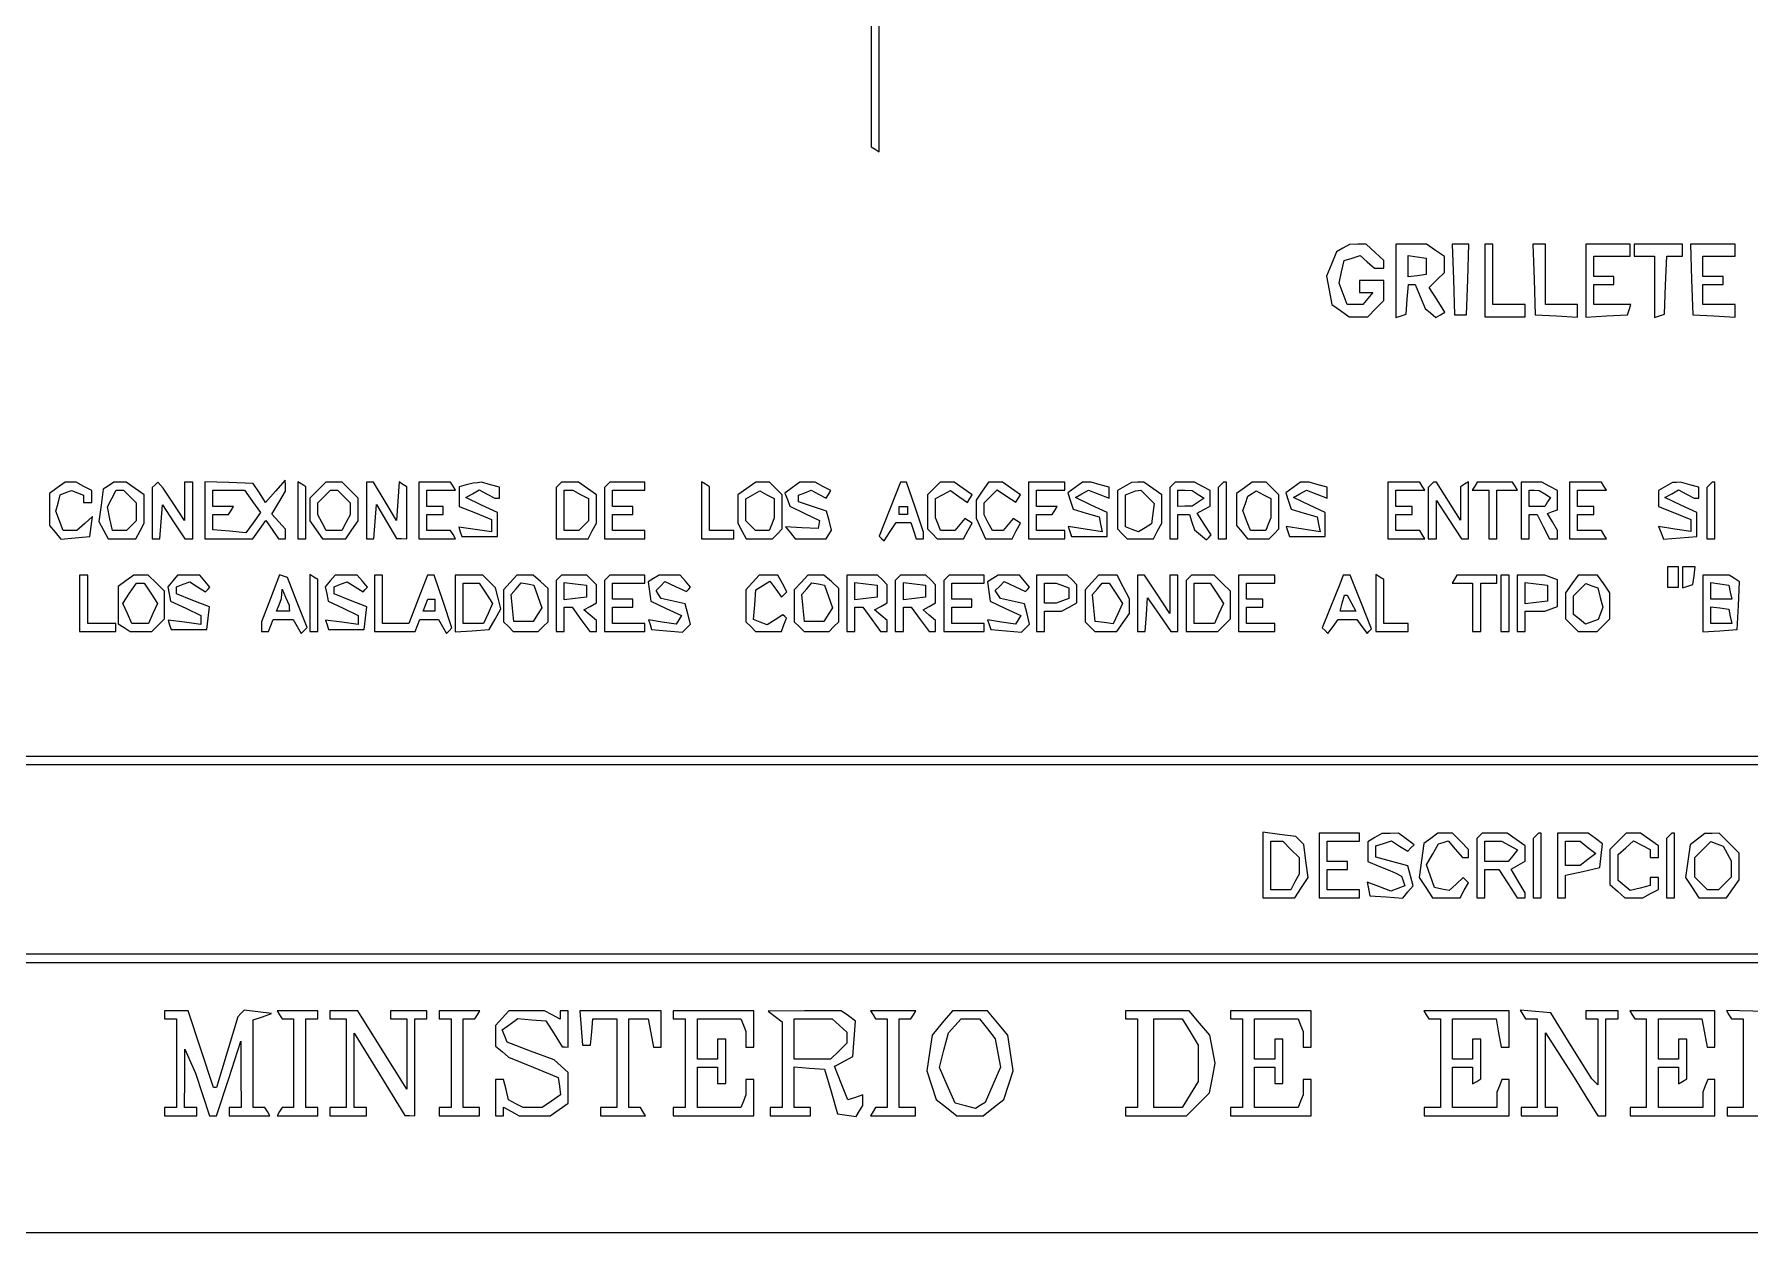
# Paper-space layout 'AN-14-DGE-069' of a CAD drawing. Header units: metres, sheet in millimetres. Extents: x 12 to 194, y 4 to 291.
# Drawn here: x 72.9 to 126.7, y 43.1 to 80.8 of the extents above; entities that cross this region are included whole.
import ezdxf

# ---------------------------------------------------------------- set-up
doc = ezdxf.new("R2010")
doc.units = ezdxf.units.M
doc.layers.add('DGE_CONTORNOS', color=7, linetype='Continuous', lineweight=0)
doc.layers.add('DGE_DATOS', color=7, linetype='Continuous', lineweight=0)

# ---------------------------------------------------------------- blocks, each defined once
blk = doc.blocks.new('LP_REF_DGE_MT_069')
at = {"layer": 'DGE_CONTORNOS'}
for points in [[(193.278, 163.728), (193.278, 58.097), (118.507, 58.097), (43.737, 58.097), (43.737, 163.728), (43.737, 269.359), (118.507, 269.359), (193.278, 269.359)], [(113.93, 74.065), (113.725, 73.945), (113.567, 73.564), (113.409, 73.183), (113.492, 72.741), (113.575, 72.299), (113.852, 72.105), (114.128, 71.911), (114.417, 71.911), (114.705, 71.911), (114.959, 72.165), (115.212, 72.418), (115.212, 72.735), (115.212, 73.052), (114.832, 73.052), (114.452, 73.052), (114.452, 72.862), (114.452, 72.672), (114.658, 72.672), (114.863, 72.672), (114.705, 72.481), (114.548, 72.291), (114.307, 72.291), (114.066, 72.291), (113.937, 72.63), (113.808, 72.969), (113.885, 73.321), (113.963, 73.674), (114.216, 73.754), (114.47, 73.835), (114.693, 73.633), (114.915, 73.432), (115.064, 73.432), (115.212, 73.432), (115.212, 73.554), (115.212, 73.676), (114.935, 73.934), (114.658, 74.192), (114.396, 74.188), (114.135, 74.185)], [(115.593, 73.041), (115.593, 71.89), (115.751, 71.942), (115.909, 71.994), (115.949, 72.46), (115.988, 72.925), (116.092, 72.925), (116.195, 72.925), (116.351, 72.549), (116.507, 72.173), (116.678, 72.031), (116.849, 71.889), (116.987, 71.974), (117.124, 72.06), (116.881, 72.444), (116.637, 72.829), (116.875, 73.067), (117.113, 73.305), (117.113, 73.551), (117.113, 73.798), (116.832, 73.995), (116.55, 74.192), (116.071, 74.192), (115.593, 74.192)], [(116.543, 73.495), (116.543, 73.242), (116.258, 73.201), (115.973, 73.161), (115.973, 73.495), (115.973, 73.83), (116.258, 73.789), (116.543, 73.749)], [(117.394, 73.083), (117.43, 71.974), (117.62, 71.974), (117.81, 71.974), (117.847, 73.083), (117.884, 74.192), (117.62, 74.192), (117.357, 74.192)], [(118.381, 73.052), (118.381, 71.911), (119.014, 71.911), (119.648, 71.911), (119.648, 72.101), (119.648, 72.291), (119.141, 72.291), (118.634, 72.291), (118.634, 73.242), (118.634, 74.192), (118.507, 74.192), (118.381, 74.192)], [(119.928, 73.083), (119.965, 71.974), (120.63, 71.936), (121.295, 71.898), (121.295, 72.095), (121.295, 72.291), (120.788, 72.291), (120.282, 72.291), (120.282, 73.242), (120.282, 74.192), (120.087, 74.192), (119.891, 74.192)], [(121.549, 73.045), (121.549, 71.898), (122.204, 71.936), (122.86, 71.974), (122.912, 72.133), (122.964, 72.291), (122.383, 72.291), (121.802, 72.291), (121.802, 72.608), (121.802, 72.925), (122.119, 72.925), (122.436, 72.925), (122.436, 73.052), (122.436, 73.178), (122.119, 73.178), (121.802, 73.178), (121.802, 73.495), (121.802, 73.812), (122.373, 73.812), (122.943, 73.812), (122.943, 74.002), (122.943, 74.192), (122.246, 74.192), (121.549, 74.192)], [(123.07, 74.002), (123.07, 73.812), (123.386, 73.812), (123.703, 73.812), (123.703, 72.851), (123.703, 71.89), (123.862, 71.942), (124.02, 71.995), (124.057, 72.903), (124.095, 73.812), (124.342, 73.812), (124.59, 73.812), (124.59, 74.002), (124.59, 74.192), (123.83, 74.192), (123.07, 74.192)], [(124.871, 73.083), (124.907, 71.974), (125.572, 71.936), (126.238, 71.898), (126.238, 72.095), (126.238, 72.291), (125.731, 72.291), (125.224, 72.291), (125.224, 72.608), (125.224, 72.925), (125.541, 72.925), (125.858, 72.925), (125.858, 73.052), (125.858, 73.178), (125.541, 73.178), (125.224, 73.178), (125.224, 73.495), (125.224, 73.812), (125.731, 73.812), (126.238, 73.812), (126.238, 74.002), (126.238, 74.192), (125.536, 74.192), (124.834, 74.192)], [(78.207, 65.832), (78.207, 64.941), (78.961, 64.941), (79.714, 64.941), (79.92, 65.226), (80.127, 65.511), (80.323, 65.226), (80.519, 64.941), (80.631, 64.941), (80.742, 64.941), (80.742, 65.089), (80.742, 65.238), (80.528, 65.475), (80.313, 65.712), (80.528, 66.075), (80.742, 66.437), (80.738, 66.608), (80.734, 66.779), (80.425, 66.428), (80.117, 66.077), (79.92, 66.377), (79.724, 66.677), (78.966, 66.7), (78.207, 66.723)], [(73.577, 66.537), (73.334, 66.36), (73.334, 65.856), (73.334, 65.353), (73.51, 65.141), (73.687, 64.928), (74.141, 64.966), (74.596, 65.004), (74.64, 65.321), (74.685, 65.637), (74.44, 65.416), (74.195, 65.194), (73.98, 65.194), (73.766, 65.194), (73.65, 65.498), (73.535, 65.801), (73.603, 66.059), (73.67, 66.317), (73.848, 66.386), (74.025, 66.454), (74.215, 66.381), (74.405, 66.308), (74.405, 66.195), (74.405, 66.081), (74.532, 66.081), (74.659, 66.081), (74.659, 66.267), (74.659, 66.453), (74.414, 66.584), (74.169, 66.715), (73.994, 66.715), (73.82, 66.715)], [(75.188, 66.605), (75.02, 66.498), (74.952, 65.991), (74.884, 65.484), (75.029, 65.213), (75.175, 64.941), (75.609, 64.941), (76.044, 64.941), (76.175, 65.186), (76.306, 65.431), (76.306, 65.876), (76.306, 66.321), (76.025, 66.518), (75.743, 66.715), (75.55, 66.713), (75.356, 66.711)], [(75.854, 66.263), (76.053, 66.063), (76.053, 65.781), (76.053, 65.499), (75.901, 65.346), (75.749, 65.194), (75.531, 65.194), (75.313, 65.194), (75.231, 65.567), (75.149, 65.94), (75.289, 66.201), (75.428, 66.462), (75.541, 66.462), (75.655, 66.462)], [(76.646, 66.633), (76.56, 66.546), (76.56, 65.744), (76.56, 64.941), (76.679, 64.941), (76.799, 64.941), (76.838, 65.472), (76.877, 66.004), (77.227, 65.472), (77.577, 64.941), (77.702, 64.941), (77.827, 64.941), (77.827, 65.828), (77.827, 66.715), (77.7, 66.715), (77.574, 66.715), (77.574, 66.115), (77.574, 65.516), (77.239, 66.02), (76.905, 66.525), (76.819, 66.622), (76.733, 66.719)], [(79.707, 66.111), (79.957, 65.759), (79.725, 65.441), (79.493, 65.123), (78.977, 65.172), (78.461, 65.221), (78.461, 65.461), (78.461, 65.701), (78.707, 65.701), (78.953, 65.701), (79.031, 65.828), (79.109, 65.955), (78.785, 65.955), (78.461, 65.955), (78.461, 66.208), (78.461, 66.462), (78.959, 66.462), (79.457, 66.462)], [(81.122, 65.836), (81.122, 64.941), (81.249, 64.941), (81.376, 64.941), (81.376, 65.757), (81.376, 66.573), (81.249, 66.652), (81.122, 66.73)], [(81.756, 66.462), (81.502, 66.208), (81.502, 65.856), (81.502, 65.504), (81.7, 65.223), (81.897, 64.941), (82.263, 64.941), (82.629, 64.941), (82.826, 65.223), (83.023, 65.504), (83.023, 65.856), (83.023, 66.208), (82.77, 66.462), (82.516, 66.715), (82.263, 66.715), (82.009, 66.715)], [(82.57, 66.263), (82.77, 66.063), (82.77, 65.874), (82.77, 65.685), (82.638, 65.44), (82.507, 65.194), (82.263, 65.194), (82.018, 65.194), (81.887, 65.44), (81.756, 65.685), (81.756, 65.874), (81.756, 66.063), (81.955, 66.263), (82.154, 66.462), (82.263, 66.462), (82.371, 66.462)], [(83.277, 65.828), (83.277, 64.941), (83.396, 64.941), (83.515, 64.941), (83.554, 65.48), (83.593, 66.018), (83.91, 65.48), (84.227, 64.943), (84.385, 64.942), (84.544, 64.941), (84.544, 65.757), (84.544, 66.573), (84.424, 66.647), (84.305, 66.721), (84.266, 66.116), (84.227, 65.511), (83.866, 66.113), (83.506, 66.715), (83.391, 66.715), (83.277, 66.715)], [(84.924, 65.828), (84.924, 64.941), (85.502, 64.941), (86.08, 64.941), (86.001, 65.068), (85.923, 65.194), (85.55, 65.194), (85.177, 65.194), (85.177, 65.448), (85.177, 65.701), (85.431, 65.701), (85.684, 65.701), (85.684, 65.828), (85.684, 65.955), (85.431, 65.955), (85.177, 65.955), (85.177, 66.208), (85.177, 66.462), (85.629, 66.462), (86.08, 66.462), (86.001, 66.588), (85.923, 66.715), (85.423, 66.715), (84.924, 66.715)], [(86.413, 66.628), (86.191, 66.57), (86.191, 66.261), (86.191, 65.953), (86.698, 65.75), (87.205, 65.547), (87.205, 65.354), (87.205, 65.161), (86.691, 65.23), (86.178, 65.299), (86.227, 65.152), (86.276, 65.004), (86.836, 65.004), (87.395, 65.004), (87.395, 65.383), (87.395, 65.763), (86.895, 65.998), (86.395, 66.234), (86.608, 66.353), (86.822, 66.472), (87.068, 66.34), (87.315, 66.208), (87.387, 66.208), (87.459, 66.208), (87.459, 66.384), (87.459, 66.559), (87.173, 66.635), (86.888, 66.712), (86.762, 66.699), (86.635, 66.686)], [(89.317, 66.631), (89.233, 66.546), (89.233, 65.744), (89.233, 64.941), (89.735, 64.941), (90.238, 64.941), (90.369, 65.186), (90.5, 65.431), (90.5, 65.876), (90.5, 66.321), (90.218, 66.518), (89.937, 66.715), (89.669, 66.715), (89.402, 66.715)], [(90.002, 66.33), (90.247, 66.199), (90.247, 65.849), (90.247, 65.499), (90.095, 65.346), (89.943, 65.194), (89.714, 65.194), (89.486, 65.194), (89.486, 65.828), (89.486, 66.462), (89.621, 66.462), (89.756, 66.462)], [(90.838, 66.631), (90.754, 66.546), (90.754, 65.744), (90.754, 64.941), (91.387, 64.941), (92.021, 64.941), (92.021, 65.068), (92.021, 65.194), (91.514, 65.194), (91.007, 65.194), (91.007, 65.448), (91.007, 65.701), (91.324, 65.701), (91.641, 65.701), (91.641, 65.828), (91.641, 65.955), (91.324, 65.955), (91.007, 65.955), (91.007, 66.208), (91.007, 66.462), (91.514, 66.462), (92.021, 66.462), (92.021, 66.588), (92.021, 66.715), (91.472, 66.715), (90.923, 66.715)], [(93.795, 65.836), (93.795, 64.941), (94.302, 64.941), (94.809, 64.941), (94.809, 65.068), (94.809, 65.194), (94.429, 65.194), (94.049, 65.194), (94.049, 65.884), (94.049, 66.573), (93.922, 66.652), (93.795, 66.73)], [(95.217, 66.518), (94.936, 66.321), (94.936, 65.876), (94.936, 65.431), (95.067, 65.186), (95.198, 64.941), (95.612, 64.941), (96.026, 64.941), (96.178, 65.093), (96.33, 65.245), (96.33, 65.781), (96.33, 66.317), (96.131, 66.516), (95.931, 66.715), (95.715, 66.715), (95.499, 66.715)], [(96.076, 65.897), (96.076, 65.595), (95.999, 65.395), (95.922, 65.194), (95.708, 65.194), (95.493, 65.194), (95.341, 65.346), (95.189, 65.499), (95.189, 65.847), (95.189, 66.196), (95.408, 66.318), (95.626, 66.44), (95.851, 66.32), (96.076, 66.199)], [(96.65, 66.543), (96.415, 66.372), (96.494, 66.167), (96.572, 65.962), (97.039, 65.736), (97.505, 65.511), (97.482, 65.384), (97.459, 65.258), (96.948, 65.283), (96.436, 65.308), (96.589, 65.124), (96.741, 64.941), (97.225, 64.941), (97.709, 64.941), (97.792, 65.075), (97.874, 65.209), (97.799, 65.509), (97.724, 65.808), (97.28, 65.955), (96.837, 66.101), (96.837, 66.204), (96.837, 66.308), (97.036, 66.384), (97.235, 66.461), (97.472, 66.334), (97.708, 66.208), (97.783, 66.328), (97.858, 66.449), (97.609, 66.582), (97.36, 66.715), (97.123, 66.715), (96.885, 66.715)], [(99.711, 65.868), (99.375, 65.021), (99.45, 64.949), (99.526, 64.878), (99.717, 65.163), (99.909, 65.448), (100.138, 65.448), (100.368, 65.448), (100.448, 65.194), (100.529, 64.941), (100.647, 64.941), (100.765, 64.941), (100.765, 65.043), (100.765, 65.145), (100.5, 65.93), (100.235, 66.715), (100.141, 66.715), (100.047, 66.715)], [(101.091, 66.516), (100.892, 66.317), (100.892, 65.781), (100.892, 65.245), (101.044, 65.093), (101.196, 64.941), (101.61, 64.941), (102.024, 64.941), (102.155, 65.187), (102.287, 65.432), (102.174, 65.502), (102.061, 65.572), (101.905, 65.383), (101.748, 65.194), (101.524, 65.194), (101.299, 65.194), (101.222, 65.395), (101.145, 65.595), (101.145, 65.897), (101.145, 66.199), (101.379, 66.324), (101.613, 66.45), (101.878, 66.264), (102.143, 66.079), (102.216, 66.198), (102.29, 66.318), (102.006, 66.516), (101.723, 66.715), (101.506, 66.715), (101.29, 66.715)], [(102.61, 66.433), (102.413, 66.152), (102.413, 65.869), (102.413, 65.586), (102.56, 65.264), (102.707, 64.941), (103.126, 64.941), (103.544, 64.941), (103.676, 65.187), (103.807, 65.432), (103.695, 65.502), (103.582, 65.572), (103.425, 65.383), (103.269, 65.194), (103.099, 65.194), (102.929, 65.194), (102.797, 65.44), (102.666, 65.685), (102.666, 65.874), (102.666, 66.063), (102.871, 66.268), (103.075, 66.472), (103.371, 66.278), (103.667, 66.084), (103.739, 66.201), (103.811, 66.318), (103.527, 66.516), (103.243, 66.715), (103.025, 66.715), (102.807, 66.715)], [(104.06, 65.828), (104.06, 64.941), (104.63, 64.941), (105.201, 64.941), (105.201, 65.068), (105.201, 65.194), (104.757, 65.194), (104.314, 65.194), (104.314, 65.448), (104.314, 65.701), (104.56, 65.701), (104.806, 65.701), (104.884, 65.828), (104.962, 65.955), (104.638, 65.955), (104.314, 65.955), (104.314, 66.208), (104.314, 66.462), (104.757, 66.462), (105.201, 66.462), (105.201, 66.588), (105.201, 66.715), (104.63, 66.715), (104.06, 66.715)], [(105.526, 66.547), (105.296, 66.379), (105.378, 66.121), (105.46, 65.863), (105.868, 65.746), (106.276, 65.629), (106.322, 65.393), (106.367, 65.158), (105.836, 65.243), (105.304, 65.328), (105.358, 65.166), (105.412, 65.004), (105.972, 65.004), (106.531, 65.004), (106.531, 65.383), (106.531, 65.763), (106.031, 65.998), (105.531, 66.234), (105.736, 66.348), (105.941, 66.463), (106.268, 66.339), (106.595, 66.214), (106.595, 66.387), (106.595, 66.559), (106.31, 66.635), (106.024, 66.712), (105.89, 66.713), (105.756, 66.715)], [(107.07, 66.578), (106.848, 66.449), (106.848, 65.847), (106.848, 65.245), (107, 65.093), (107.152, 64.941), (107.566, 64.941), (107.98, 64.941), (108.111, 65.186), (108.242, 65.431), (108.242, 65.876), (108.242, 66.321), (107.961, 66.518), (107.679, 66.715), (107.485, 66.711), (107.292, 66.707)], [(107.797, 66.256), (108.003, 66.05), (107.964, 65.73), (107.925, 65.41), (107.721, 65.282), (107.516, 65.154), (107.309, 65.234), (107.102, 65.313), (107.102, 65.813), (107.102, 66.314), (107.26, 66.378), (107.418, 66.442), (107.504, 66.452), (107.59, 66.462)], [(108.58, 66.631), (108.496, 66.546), (108.496, 65.744), (108.496, 64.941), (108.622, 64.941), (108.749, 64.941), (108.749, 65.321), (108.749, 65.701), (108.931, 65.701), (109.112, 65.701), (109.189, 65.459), (109.266, 65.217), (109.454, 65.061), (109.642, 64.905), (109.72, 64.982), (109.797, 65.06), (109.575, 65.399), (109.353, 65.738), (109.558, 65.853), (109.763, 65.967), (109.763, 66.21), (109.763, 66.453), (109.518, 66.584), (109.273, 66.715), (108.969, 66.715), (108.665, 66.715)], [(109.383, 66.333), (109.573, 66.208), (109.383, 66.083), (109.193, 65.959), (108.971, 65.957), (108.749, 65.955), (108.749, 66.208), (108.749, 66.462), (108.971, 66.46), (109.193, 66.458)], [(110.101, 66.631), (110.016, 66.546), (110.016, 65.744), (110.016, 64.941), (110.143, 64.941), (110.27, 64.941), (110.27, 65.828), (110.27, 66.715), (110.228, 66.715), (110.185, 66.715)], [(110.836, 66.537), (110.592, 66.36), (110.592, 65.856), (110.592, 65.353), (110.764, 65.147), (110.935, 64.941), (111.274, 64.941), (111.613, 64.941), (111.765, 65.093), (111.917, 65.245), (111.917, 65.781), (111.917, 66.317), (111.718, 66.516), (111.519, 66.715), (111.299, 66.715), (111.079, 66.715)], [(111.664, 65.897), (111.664, 65.595), (111.587, 65.395), (111.51, 65.194), (111.267, 65.194), (111.024, 65.194), (110.904, 65.51), (110.784, 65.826), (110.866, 66.049), (110.948, 66.272), (111.078, 66.358), (111.207, 66.444), (111.435, 66.322), (111.664, 66.199)], [(112.37, 66.547), (112.14, 66.379), (112.222, 66.121), (112.304, 65.863), (112.712, 65.746), (113.12, 65.629), (113.165, 65.393), (113.21, 65.158), (112.679, 65.243), (112.147, 65.328), (112.201, 65.166), (112.255, 65.004), (112.815, 65.004), (113.375, 65.004), (113.375, 65.383), (113.375, 65.763), (112.875, 65.998), (112.375, 66.234), (112.579, 66.348), (112.784, 66.463), (113.111, 66.339), (113.438, 66.214), (113.438, 66.387), (113.438, 66.559), (113.153, 66.635), (112.868, 66.712), (112.734, 66.713), (112.599, 66.715)], [(115.339, 65.828), (115.339, 64.941), (115.917, 64.941), (116.495, 64.941), (116.416, 65.068), (116.338, 65.194), (115.965, 65.194), (115.593, 65.194), (115.593, 65.448), (115.593, 65.701), (115.846, 65.701), (116.099, 65.701), (116.099, 65.828), (116.099, 65.955), (115.846, 65.955), (115.593, 65.955), (115.593, 66.208), (115.593, 66.462), (116.044, 66.462), (116.495, 66.462), (116.416, 66.588), (116.338, 66.715), (115.839, 66.715), (115.339, 66.715)], [(116.691, 66.631), (116.606, 66.546), (116.606, 65.744), (116.606, 64.941), (116.733, 64.941), (116.86, 64.941), (116.861, 65.543), (116.863, 66.145), (117.257, 65.543), (117.65, 64.941), (117.762, 64.941), (117.874, 64.941), (117.874, 65.836), (117.874, 66.73), (117.747, 66.652), (117.62, 66.573), (117.62, 66.049), (117.62, 65.525), (117.243, 66.12), (116.865, 66.715), (116.82, 66.715), (116.775, 66.715)], [(118.064, 66.588), (117.985, 66.462), (118.246, 66.462), (118.507, 66.462), (118.507, 65.701), (118.507, 64.941), (118.634, 64.941), (118.761, 64.941), (118.761, 65.701), (118.761, 66.462), (119.085, 66.462), (119.409, 66.462), (119.331, 66.588), (119.253, 66.715), (118.697, 66.715), (118.142, 66.715)], [(119.521, 65.828), (119.521, 64.941), (119.648, 64.941), (119.775, 64.941), (119.775, 65.321), (119.775, 65.701), (119.898, 65.701), (120.022, 65.701), (120.218, 65.321), (120.415, 64.941), (120.538, 64.941), (120.662, 64.941), (120.662, 65.069), (120.662, 65.198), (120.503, 65.466), (120.345, 65.734), (120.503, 65.792), (120.662, 65.849), (120.662, 66.151), (120.662, 66.453), (120.417, 66.584), (120.171, 66.715), (119.846, 66.715), (119.521, 66.715)], [(120.266, 66.347), (120.441, 66.237), (120.354, 66.096), (120.267, 65.955), (120.021, 65.955), (119.775, 65.955), (119.775, 66.208), (119.775, 66.462), (119.933, 66.46), (120.091, 66.458)], [(121.042, 65.828), (121.042, 64.941), (121.62, 64.941), (122.197, 64.941), (122.119, 65.068), (122.041, 65.194), (121.668, 65.194), (121.295, 65.194), (121.295, 65.448), (121.295, 65.701), (121.549, 65.701), (121.802, 65.701), (121.802, 65.828), (121.802, 65.955), (121.549, 65.955), (121.295, 65.955), (121.295, 66.208), (121.295, 66.462), (121.746, 66.462), (122.197, 66.462), (122.119, 66.588), (122.041, 66.715), (121.541, 66.715), (121.042, 66.715)], [(124.052, 66.578), (123.83, 66.449), (123.83, 66.201), (123.83, 65.953), (124.337, 65.75), (124.844, 65.547), (124.844, 65.355), (124.844, 65.162), (124.341, 65.242), (123.837, 65.323), (123.913, 65.125), (123.989, 64.928), (124.511, 64.966), (125.034, 65.004), (125.034, 65.383), (125.034, 65.763), (124.534, 65.998), (124.034, 66.234), (124.247, 66.353), (124.46, 66.472), (124.707, 66.34), (124.954, 66.208), (125.026, 66.208), (125.097, 66.208), (125.097, 66.384), (125.097, 66.559), (124.812, 66.635), (124.527, 66.712), (124.4, 66.71), (124.274, 66.707)], [(125.435, 66.631), (125.351, 66.546), (125.351, 65.744), (125.351, 64.941), (125.477, 64.941), (125.604, 64.941), (125.604, 65.828), (125.604, 66.715), (125.562, 66.715), (125.52, 66.715)], [(100.258, 65.828), (100.258, 65.701), (100.132, 65.701), (100.005, 65.701), (100.005, 65.828), (100.005, 65.955), (100.132, 65.955), (100.258, 65.955)], [(74.279, 62.913), (74.279, 62.026), (74.849, 62.026), (75.419, 62.026), (75.419, 62.153), (75.419, 62.28), (74.976, 62.28), (74.532, 62.28), (74.532, 63.04), (74.532, 63.8), (74.405, 63.8), (74.279, 63.8)], [(75.729, 63.62), (75.483, 63.441), (75.483, 62.855), (75.483, 62.27), (75.673, 62.15), (75.863, 62.03), (76.202, 62.028), (76.542, 62.026), (76.741, 62.225), (76.94, 62.424), (76.94, 62.859), (76.94, 63.293), (76.687, 63.547), (76.433, 63.8), (76.204, 63.8), (75.975, 63.8)], [(76.512, 63.225), (76.723, 62.903), (76.581, 62.591), (76.439, 62.28), (76.18, 62.28), (75.921, 62.28), (75.779, 62.591), (75.637, 62.903), (75.848, 63.225), (76.059, 63.547), (76.18, 63.547), (76.301, 63.547)], [(77.199, 63.616), (77.046, 63.432), (77.09, 63.205), (77.134, 62.977), (77.607, 62.754), (78.081, 62.531), (78.081, 62.389), (78.081, 62.246), (77.567, 62.315), (77.053, 62.384), (77.102, 62.237), (77.151, 62.089), (77.711, 62.089), (78.271, 62.089), (78.311, 62.445), (78.352, 62.8), (77.836, 63.002), (77.32, 63.205), (77.32, 63.317), (77.32, 63.428), (77.527, 63.507), (77.734, 63.587), (77.983, 63.431), (78.232, 63.276), (78.301, 63.345), (78.37, 63.414), (78.21, 63.607), (78.05, 63.8), (77.7, 63.8), (77.351, 63.8)], [(80.266, 63.067), (79.982, 62.333), (79.982, 62.18), (79.982, 62.026), (80.095, 62.026), (80.208, 62.026), (80.281, 62.216), (80.354, 62.406), (80.668, 62.406), (80.983, 62.406), (81.106, 62.186), (81.23, 61.965), (81.323, 62.058), (81.416, 62.151), (81.109, 62.934), (80.803, 63.717), (80.677, 63.759), (80.551, 63.801)], [(81.502, 62.921), (81.502, 62.026), (81.629, 62.026), (81.756, 62.026), (81.756, 62.842), (81.756, 63.659), (81.629, 63.737), (81.502, 63.815)], [(82.141, 63.616), (81.988, 63.432), (82.032, 63.205), (82.076, 62.977), (82.55, 62.754), (83.023, 62.531), (83.023, 62.389), (83.023, 62.246), (82.509, 62.315), (81.996, 62.384), (82.045, 62.237), (82.094, 62.089), (82.653, 62.089), (83.213, 62.089), (83.254, 62.445), (83.295, 62.8), (82.779, 63.002), (82.263, 63.205), (82.263, 63.317), (82.263, 63.428), (82.47, 63.507), (82.676, 63.587), (82.925, 63.431), (83.174, 63.276), (83.244, 63.345), (83.313, 63.414), (83.152, 63.607), (82.992, 63.8), (82.643, 63.8), (82.294, 63.8)], [(83.53, 62.913), (83.53, 62.026), (84.168, 62.026), (84.805, 62.026), (84.878, 62.216), (84.951, 62.406), (85.248, 62.406), (85.545, 62.406), (85.669, 62.186), (85.792, 61.965), (85.878, 62.051), (85.964, 62.137), (85.687, 62.968), (85.41, 63.8), (85.304, 63.8), (85.198, 63.8), (84.903, 63.04), (84.608, 62.28), (84.196, 62.28), (83.783, 62.28), (83.783, 63.04), (83.783, 63.8), (83.657, 63.8), (83.53, 63.8)], [(86.065, 62.906), (86.065, 62.012), (86.599, 62.05), (87.134, 62.089), (87.316, 62.415), (87.498, 62.741), (87.415, 63.072), (87.331, 63.402), (87.133, 63.601), (86.934, 63.8), (86.499, 63.8), (86.065, 63.8)], [(87.03, 63.225), (87.241, 62.903), (87.099, 62.591), (86.957, 62.28), (86.638, 62.28), (86.318, 62.28), (86.318, 62.913), (86.318, 63.547), (86.569, 63.547), (86.819, 63.547)], [(87.795, 63.569), (87.585, 63.337), (87.585, 62.834), (87.585, 62.33), (87.737, 62.178), (87.889, 62.026), (88.282, 62.026), (88.675, 62.026), (88.827, 62.178), (88.979, 62.33), (88.979, 62.856), (88.979, 63.381), (88.748, 63.591), (88.516, 63.8), (88.26, 63.8), (88.005, 63.8)], [(88.655, 63.127), (88.78, 62.773), (88.644, 62.558), (88.508, 62.343), (88.205, 62.343), (87.902, 62.343), (87.862, 62.763), (87.822, 63.183), (87.977, 63.37), (88.132, 63.558), (88.331, 63.519), (88.531, 63.481)], [(89.317, 63.716), (89.233, 63.631), (89.233, 62.829), (89.233, 62.026), (89.36, 62.026), (89.486, 62.026), (89.486, 62.406), (89.486, 62.786), (89.609, 62.786), (89.732, 62.786), (90.013, 62.406), (90.294, 62.026), (90.397, 62.026), (90.5, 62.026), (90.5, 62.201), (90.5, 62.375), (90.302, 62.54), (90.104, 62.704), (90.302, 62.815), (90.5, 62.926), (90.5, 63.211), (90.5, 63.496), (90.348, 63.648), (90.196, 63.8), (89.799, 63.8), (89.402, 63.8)], [(90.183, 63.293), (90.183, 63.103), (89.835, 63.063), (89.486, 63.023), (89.486, 63.293), (89.486, 63.564), (89.835, 63.524), (90.183, 63.484)], [(90.838, 63.716), (90.754, 63.631), (90.754, 62.829), (90.754, 62.026), (91.387, 62.026), (92.021, 62.026), (92.021, 62.153), (92.021, 62.28), (91.514, 62.28), (91.007, 62.28), (91.007, 62.533), (91.007, 62.786), (91.324, 62.786), (91.641, 62.786), (91.641, 62.913), (91.641, 63.04), (91.324, 63.04), (91.007, 63.04), (91.007, 63.293), (91.007, 63.547), (91.514, 63.547), (92.021, 63.547), (92.021, 63.674), (92.021, 63.8), (91.472, 63.8), (90.923, 63.8)], [(92.295, 63.689), (92.125, 63.582), (92.168, 63.28), (92.211, 62.978), (92.692, 62.752), (93.172, 62.526), (93.087, 62.389), (93.002, 62.252), (92.567, 62.322), (92.131, 62.393), (92.181, 62.241), (92.231, 62.089), (92.713, 62.049), (93.195, 62.009), (93.321, 62.135), (93.447, 62.261), (93.368, 62.577), (93.288, 62.893), (92.91, 62.976), (92.531, 63.059), (92.452, 63.187), (92.372, 63.315), (92.51, 63.453), (92.648, 63.591), (92.984, 63.437), (93.321, 63.284), (93.386, 63.349), (93.451, 63.414), (93.291, 63.607), (93.13, 63.8), (92.797, 63.798), (92.464, 63.796)], [(95.399, 63.569), (95.189, 63.337), (95.189, 62.834), (95.189, 62.33), (95.341, 62.178), (95.493, 62.026), (95.898, 62.026), (96.303, 62.026), (96.382, 62.234), (96.462, 62.443), (96.408, 62.497), (96.354, 62.551), (96.105, 62.395), (95.856, 62.24), (95.642, 62.322), (95.427, 62.404), (95.467, 62.868), (95.506, 63.331), (95.724, 63.468), (95.943, 63.605), (96.126, 63.354), (96.309, 63.104), (96.393, 63.188), (96.477, 63.272), (96.335, 63.536), (96.194, 63.8), (95.901, 63.8), (95.609, 63.8)], [(96.92, 63.569), (96.71, 63.337), (96.71, 62.834), (96.71, 62.33), (96.862, 62.178), (97.014, 62.026), (97.407, 62.026), (97.8, 62.026), (97.952, 62.178), (98.104, 62.33), (98.104, 62.856), (98.104, 63.381), (97.872, 63.591), (97.64, 63.8), (97.385, 63.8), (97.129, 63.8)], [(97.78, 63.127), (97.904, 62.773), (97.768, 62.558), (97.633, 62.343), (97.33, 62.343), (97.027, 62.343), (96.986, 62.763), (96.946, 63.183), (97.101, 63.37), (97.257, 63.558), (97.456, 63.519), (97.655, 63.481)], [(98.357, 62.913), (98.357, 62.026), (98.484, 62.026), (98.611, 62.026), (98.611, 62.406), (98.611, 62.786), (98.734, 62.786), (98.857, 62.786), (99.138, 62.406), (99.419, 62.026), (99.522, 62.026), (99.625, 62.026), (99.625, 62.201), (99.625, 62.375), (99.427, 62.54), (99.228, 62.704), (99.427, 62.815), (99.625, 62.926), (99.625, 63.211), (99.625, 63.496), (99.473, 63.648), (99.32, 63.8), (98.839, 63.8), (98.357, 63.8)], [(99.308, 63.293), (99.308, 63.103), (98.959, 63.063), (98.611, 63.023), (98.611, 63.293), (98.611, 63.564), (98.959, 63.524), (99.308, 63.484)], [(99.963, 63.716), (99.878, 63.631), (99.878, 62.829), (99.878, 62.026), (100.005, 62.026), (100.132, 62.026), (100.132, 62.406), (100.132, 62.786), (100.254, 62.786), (100.377, 62.786), (100.659, 62.406), (100.94, 62.026), (101.042, 62.026), (101.145, 62.026), (101.145, 62.201), (101.145, 62.375), (100.947, 62.54), (100.749, 62.704), (100.947, 62.815), (101.145, 62.926), (101.145, 63.211), (101.145, 63.496), (100.993, 63.648), (100.841, 63.8), (100.444, 63.8), (100.047, 63.8)], [(100.829, 63.293), (100.829, 63.103), (100.48, 63.063), (100.132, 63.023), (100.132, 63.293), (100.132, 63.564), (100.48, 63.524), (100.829, 63.484)], [(101.483, 63.716), (101.399, 63.631), (101.399, 62.829), (101.399, 62.026), (102.032, 62.026), (102.666, 62.026), (102.666, 62.153), (102.666, 62.28), (102.159, 62.28), (101.652, 62.28), (101.652, 62.533), (101.652, 62.786), (101.969, 62.786), (102.286, 62.786), (102.286, 62.913), (102.286, 63.04), (101.969, 63.04), (101.652, 63.04), (101.652, 63.293), (101.652, 63.547), (102.159, 63.547), (102.666, 63.547), (102.666, 63.674), (102.666, 63.8), (102.117, 63.8), (101.568, 63.8)], [(102.94, 63.689), (102.771, 63.582), (102.813, 63.28), (102.856, 62.978), (103.337, 62.752), (103.817, 62.526), (103.733, 62.389), (103.648, 62.252), (103.212, 62.322), (102.776, 62.393), (102.826, 62.241), (102.876, 62.089), (103.358, 62.049), (103.84, 62.009), (103.966, 62.135), (104.092, 62.261), (104.013, 62.577), (103.934, 62.893), (103.555, 62.976), (103.176, 63.059), (103.097, 63.187), (103.018, 63.315), (103.155, 63.453), (103.293, 63.591), (103.63, 63.437), (103.966, 63.284), (104.031, 63.349), (104.096, 63.414), (103.936, 63.607), (103.776, 63.8), (103.443, 63.798), (103.11, 63.796)], [(104.314, 62.913), (104.314, 62.026), (104.44, 62.026), (104.567, 62.026), (104.567, 62.343), (104.567, 62.66), (104.829, 62.66), (105.091, 62.66), (105.336, 62.791), (105.581, 62.922), (105.581, 63.209), (105.581, 63.496), (105.429, 63.648), (105.277, 63.8), (104.795, 63.8), (104.314, 63.8)], [(105.127, 63.47), (105.327, 63.393), (105.327, 63.23), (105.327, 63.067), (105.127, 62.99), (104.927, 62.913), (104.747, 62.913), (104.567, 62.913), (104.567, 63.23), (104.567, 63.547), (104.747, 63.547), (104.927, 63.547)], [(106.044, 63.569), (105.834, 63.337), (105.834, 62.834), (105.834, 62.33), (105.986, 62.178), (106.139, 62.026), (106.486, 62.026), (106.834, 62.026), (107.031, 62.308), (107.228, 62.589), (107.228, 62.821), (107.228, 63.053), (107.035, 63.426), (106.842, 63.8), (106.548, 63.8), (106.254, 63.8)], [(106.8, 63.225), (107.011, 62.903), (106.865, 62.583), (106.719, 62.262), (106.435, 62.303), (106.151, 62.343), (106.111, 62.763), (106.071, 63.183), (106.221, 63.365), (106.372, 63.547), (106.481, 63.547), (106.589, 63.547)], [(107.482, 62.913), (107.482, 62.026), (107.601, 62.026), (107.721, 62.026), (107.76, 62.556), (107.799, 63.086), (108.164, 62.556), (108.53, 62.026), (108.64, 62.026), (108.749, 62.026), (108.749, 62.913), (108.749, 63.8), (108.622, 63.8), (108.496, 63.8), (108.494, 63.198), (108.493, 62.596), (108.099, 63.198), (107.705, 63.8), (107.594, 63.8), (107.482, 63.8)], [(109.087, 63.716), (109.003, 63.631), (109.003, 62.829), (109.003, 62.026), (109.5, 62.026), (109.998, 62.026), (110.197, 62.225), (110.397, 62.424), (110.397, 62.859), (110.397, 63.293), (110.143, 63.547), (109.89, 63.8), (109.531, 63.8), (109.172, 63.8)], [(109.968, 63.225), (110.179, 62.903), (110.037, 62.591), (109.895, 62.28), (109.576, 62.28), (109.256, 62.28), (109.256, 62.913), (109.256, 63.547), (109.507, 63.547), (109.757, 63.547)], [(110.65, 62.913), (110.65, 62.026), (111.22, 62.026), (111.791, 62.026), (111.791, 62.153), (111.791, 62.28), (111.347, 62.28), (110.904, 62.28), (110.904, 62.533), (110.904, 62.786), (111.157, 62.786), (111.41, 62.786), (111.41, 62.913), (111.41, 63.04), (111.157, 63.04), (110.904, 63.04), (110.904, 63.293), (110.904, 63.547), (111.347, 63.547), (111.791, 63.547), (111.791, 63.674), (111.791, 63.8), (111.22, 63.8), (110.65, 63.8)], [(113.829, 63.515), (113.718, 63.23), (113.499, 62.686), (113.28, 62.142), (113.369, 62.053), (113.459, 61.963), (113.621, 62.185), (113.783, 62.406), (114.072, 62.406), (114.361, 62.406), (114.523, 62.185), (114.685, 61.963), (114.756, 62.035), (114.828, 62.106), (114.492, 62.953), (114.156, 63.8), (114.047, 63.8), (113.939, 63.8)], [(114.959, 62.921), (114.959, 62.026), (115.466, 62.026), (115.973, 62.026), (115.973, 62.153), (115.973, 62.28), (115.593, 62.28), (115.212, 62.28), (115.212, 62.969), (115.212, 63.659), (115.086, 63.737), (114.959, 63.815)], [(117.43, 63.674), (117.352, 63.547), (117.676, 63.547), (118, 63.547), (118, 62.786), (118, 62.026), (118.127, 62.026), (118.254, 62.026), (118.254, 62.786), (118.254, 63.547), (118.507, 63.547), (118.761, 63.547), (118.761, 63.674), (118.761, 63.8), (118.135, 63.8), (117.508, 63.8)], [(118.888, 62.913), (118.888, 62.026), (119.014, 62.026), (119.141, 62.026), (119.141, 62.913), (119.141, 63.8), (119.014, 63.8), (118.888, 63.8)], [(119.394, 62.913), (119.394, 62.026), (119.521, 62.026), (119.648, 62.026), (119.648, 62.343), (119.648, 62.66), (119.954, 62.66), (120.261, 62.66), (120.461, 62.737), (120.662, 62.814), (120.662, 63.23), (120.662, 63.646), (120.461, 63.723), (120.261, 63.8), (119.828, 63.8), (119.394, 63.8)], [(120.345, 63.23), (120.345, 62.977), (119.996, 62.936), (119.648, 62.896), (119.648, 63.23), (119.648, 63.564), (119.996, 63.524), (120.345, 63.484)], [(121.112, 63.519), (120.915, 63.237), (120.915, 62.831), (120.915, 62.424), (121.114, 62.225), (121.313, 62.026), (121.612, 62.026), (121.911, 62.026), (122.11, 62.225), (122.309, 62.424), (122.309, 62.831), (122.309, 63.237), (122.112, 63.519), (121.915, 63.8), (121.612, 63.8), (121.31, 63.8)], [(122.007, 63.09), (122.083, 62.787), (122.009, 62.594), (121.935, 62.401), (121.74, 62.326), (121.546, 62.251), (121.357, 62.408), (121.169, 62.564), (121.169, 62.856), (121.169, 63.149), (121.362, 63.342), (121.556, 63.536), (121.744, 63.464), (121.931, 63.392)], [(124.115, 63.737), (124.115, 63.42), (124.289, 63.42), (124.464, 63.42), (124.464, 63.737), (124.464, 64.054), (124.289, 64.054), (124.115, 64.054)], [(124.59, 63.726), (124.59, 63.399), (124.749, 63.451), (124.907, 63.503), (124.948, 63.779), (124.988, 64.054), (124.789, 64.054), (124.59, 64.054)], [(125.224, 62.906), (125.224, 62.012), (125.763, 62.05), (126.301, 62.089), (126.34, 62.838), (126.378, 63.587), (126.213, 63.692), (126.048, 63.796), (125.636, 63.798), (125.224, 63.8)], [(126.087, 63.262), (126.13, 63.04), (125.804, 63.04), (125.477, 63.04), (125.477, 63.302), (125.477, 63.564), (125.761, 63.524), (126.045, 63.484)], [(80.86, 62.755), (80.869, 62.66), (80.665, 62.66), (80.461, 62.66), (80.538, 62.86), (80.615, 63.061), (80.624, 63.209), (80.633, 63.357), (80.742, 63.103), (80.851, 62.85)], [(85.431, 62.85), (85.431, 62.66), (85.245, 62.66), (85.059, 62.66), (85.132, 62.85), (85.205, 63.04), (85.318, 63.04), (85.431, 63.04)], [(114.199, 62.913), (114.334, 62.66), (114.088, 62.66), (113.842, 62.66), (113.908, 62.913), (113.975, 63.167), (114.019, 63.167), (114.063, 63.167)], [(126.087, 62.501), (126.13, 62.28), (125.804, 62.28), (125.477, 62.28), (125.477, 62.542), (125.477, 62.804), (125.761, 62.764), (126.045, 62.723)], [(187.068, 54.866), (187.068, 51.888), (124.59, 51.888), (62.113, 51.888), (62.113, 54.866), (62.113, 57.844), (124.59, 57.844), (187.068, 57.844)], [(111.41, 54.692), (111.41, 53.662), (111.914, 53.662), (112.418, 53.662), (112.628, 53.981), (112.837, 54.301), (112.767, 54.82), (112.698, 55.34), (112.576, 55.461), (112.455, 55.583), (111.933, 55.653), (111.41, 55.723)], [(113.185, 54.676), (113.185, 53.662), (113.818, 53.662), (114.452, 53.662), (114.452, 53.789), (114.452, 53.915), (113.945, 53.915), (113.438, 53.915), (113.438, 54.232), (113.438, 54.549), (113.755, 54.549), (114.072, 54.549), (114.072, 54.676), (114.072, 54.802), (113.755, 54.802), (113.438, 54.802), (113.438, 55.119), (113.438, 55.436), (113.945, 55.436), (114.452, 55.436), (114.452, 55.563), (114.452, 55.69), (113.818, 55.69), (113.185, 55.69)], [(114.927, 55.553), (114.705, 55.423), (114.705, 55.11), (114.705, 54.797), (115.054, 54.659), (115.402, 54.522), (115.585, 54.431), (115.768, 54.341), (115.817, 54.191), (115.867, 54.042), (115.648, 53.958), (115.428, 53.874), (115.059, 54.013), (114.69, 54.153), (114.73, 53.939), (114.771, 53.725), (115.288, 53.687), (115.805, 53.649), (115.966, 53.844), (116.128, 54.039), (116.049, 54.353), (115.97, 54.667), (115.465, 54.803), (114.959, 54.939), (114.959, 55.116), (114.959, 55.292), (115.204, 55.37), (115.45, 55.448), (115.706, 55.288), (115.961, 55.129), (116.062, 55.229), (116.162, 55.33), (115.917, 55.51), (115.671, 55.69), (115.41, 55.686), (115.149, 55.682)], [(116.686, 55.527), (116.463, 55.364), (116.392, 54.832), (116.32, 54.301), (116.53, 53.981), (116.739, 53.662), (117.175, 53.662), (117.611, 53.662), (117.738, 53.899), (117.865, 54.135), (117.784, 54.216), (117.704, 54.296), (117.482, 54.095), (117.259, 53.893), (117.03, 53.937), (116.802, 53.981), (116.677, 54.337), (116.551, 54.693), (116.737, 55.023), (116.923, 55.352), (117.076, 55.403), (117.228, 55.453), (117.452, 55.191), (117.677, 54.929), (117.775, 54.929), (117.874, 54.929), (117.874, 55.056), (117.874, 55.183), (117.62, 55.436), (117.367, 55.69), (117.138, 55.69), (116.908, 55.69)], [(118.212, 55.605), (118.127, 55.521), (118.127, 54.591), (118.127, 53.662), (118.254, 53.662), (118.381, 53.662), (118.381, 54.105), (118.381, 54.549), (118.602, 54.547), (118.824, 54.546), (119.11, 54.104), (119.397, 53.662), (119.522, 53.662), (119.648, 53.662), (119.648, 53.737), (119.648, 53.813), (119.426, 54.189), (119.204, 54.566), (119.426, 54.69), (119.648, 54.815), (119.648, 55.055), (119.648, 55.295), (119.366, 55.492), (119.085, 55.69), (118.69, 55.69), (118.296, 55.69)], [(119.986, 55.605), (119.901, 55.521), (119.901, 54.591), (119.901, 53.662), (120.028, 53.662), (120.155, 53.662), (120.155, 54.676), (120.155, 55.69), (120.113, 55.69), (120.07, 55.69)], [(120.662, 54.676), (120.662, 53.662), (120.788, 53.662), (120.915, 53.662), (120.915, 54.018), (120.915, 54.374), (121.454, 54.493), (121.992, 54.612), (122.035, 54.986), (122.077, 55.36), (121.852, 55.525), (121.627, 55.69), (121.144, 55.69), (120.662, 55.69)], [(122.563, 55.436), (122.309, 55.183), (122.309, 54.632), (122.309, 54.081), (122.541, 53.872), (122.773, 53.662), (123.056, 53.662), (123.34, 53.662), (123.585, 53.793), (123.83, 53.924), (123.83, 54.11), (123.83, 54.295), (123.703, 54.295), (123.576, 54.295), (123.576, 54.171), (123.576, 54.047), (123.258, 53.967), (122.94, 53.887), (122.751, 54.043), (122.563, 54.2), (122.563, 54.608), (122.563, 55.017), (122.806, 55.236), (123.048, 55.456), (123.312, 55.315), (123.576, 55.174), (123.576, 55.051), (123.576, 54.929), (123.703, 54.929), (123.83, 54.929), (123.83, 55.112), (123.83, 55.295), (123.548, 55.492), (123.267, 55.69), (123.041, 55.69), (122.816, 55.69)], [(124.168, 55.605), (124.083, 55.521), (124.083, 54.591), (124.083, 53.662), (124.21, 53.662), (124.337, 53.662), (124.337, 54.676), (124.337, 55.69), (124.295, 55.69), (124.252, 55.69)], [(125.055, 55.505), (124.822, 55.329), (124.753, 54.815), (124.684, 54.301), (124.894, 53.981), (125.103, 53.662), (125.537, 53.662), (125.97, 53.662), (126.167, 53.943), (126.365, 54.225), (126.365, 54.646), (126.365, 55.067), (126.053, 55.378), (125.742, 55.69), (125.515, 55.685), (125.287, 55.681)], [(112.298, 55.183), (112.551, 54.929), (112.551, 54.667), (112.551, 54.406), (112.42, 54.16), (112.289, 53.915), (111.976, 53.915), (111.664, 53.915), (111.664, 54.676), (111.664, 55.436), (111.854, 55.436), (112.044, 55.436)], [(119.157, 55.3), (119.411, 55.165), (119.26, 54.984), (119.11, 54.802), (118.745, 54.802), (118.381, 54.802), (118.381, 55.119), (118.381, 55.436), (118.642, 55.436), (118.904, 55.436)], [(121.62, 55.246), (121.866, 55.056), (121.62, 54.866), (121.374, 54.676), (121.144, 54.676), (120.915, 54.676), (120.915, 55.056), (120.915, 55.436), (121.144, 55.436), (121.374, 55.436)], [(125.988, 55.049), (126.111, 54.819), (126.111, 54.566), (126.111, 54.314), (125.912, 54.114), (125.713, 53.915), (125.541, 53.915), (125.369, 53.915), (125.17, 54.114), (124.971, 54.314), (124.971, 54.621), (124.971, 54.929), (125.221, 55.18), (125.472, 55.43), (125.668, 55.355), (125.865, 55.28)], [(193.278, 47.389), (193.278, 43.143), (118.507, 43.143), (43.737, 43.143), (43.737, 47.389), (43.737, 51.634), (118.507, 51.634), (193.278, 51.634)], [(76.94, 49.987), (76.94, 49.86), (77.13, 49.86), (77.32, 49.86), (77.32, 48.466), (77.32, 47.072), (77.13, 47.072), (76.94, 47.072), (76.94, 46.945), (76.94, 46.818), (77.447, 46.818), (77.954, 46.818), (77.954, 46.945), (77.954, 47.072), (77.764, 47.072), (77.574, 47.072), (77.579, 47.991), (77.584, 48.909), (77.749, 48.529), (77.914, 48.149), (78.134, 47.484), (78.354, 46.818), (78.465, 46.818), (78.576, 46.818), (78.957, 47.991), (79.338, 49.163), (79.343, 48.117), (79.348, 47.072), (79.158, 47.072), (78.968, 47.072), (78.968, 46.945), (78.968, 46.818), (79.609, 46.818), (80.25, 46.818), (80.172, 46.945), (80.093, 47.072), (79.911, 47.072), (79.728, 47.072), (79.728, 48.451), (79.728, 49.83), (80.013, 49.928), (80.298, 50.025), (79.87, 50.078), (79.442, 50.132), (79.343, 50.028), (79.243, 49.923), (78.908, 48.814), (78.572, 47.705), (78.527, 47.705), (78.482, 47.705), (78.081, 48.909), (77.68, 50.113), (77.31, 50.113), (76.94, 50.113)], [(80.552, 49.987), (80.63, 49.86), (80.813, 49.86), (80.995, 49.86), (80.995, 48.466), (80.995, 47.072), (80.813, 47.072), (80.63, 47.072), (80.552, 46.945), (80.474, 46.818), (81.115, 46.818), (81.756, 46.818), (81.756, 46.945), (81.756, 47.072), (81.566, 47.072), (81.376, 47.072), (81.376, 48.466), (81.376, 49.86), (81.566, 49.86), (81.756, 49.86), (81.756, 49.987), (81.756, 50.113), (81.115, 50.113), (80.474, 50.113)], [(82.136, 49.987), (82.136, 49.86), (82.389, 49.86), (82.643, 49.86), (82.643, 48.466), (82.643, 47.072), (82.389, 47.072), (82.136, 47.072), (82.136, 46.945), (82.136, 46.818), (82.706, 46.818), (83.277, 46.818), (83.277, 46.945), (83.277, 47.072), (83.086, 47.072), (82.896, 47.072), (82.896, 48.243), (82.896, 49.415), (83.688, 48.121), (84.48, 46.826), (84.639, 46.822), (84.797, 46.818), (84.797, 48.339), (84.797, 49.86), (84.987, 49.86), (85.177, 49.86), (85.177, 49.987), (85.177, 50.113), (84.607, 50.113), (84.037, 50.113), (84.037, 49.987), (84.037, 49.86), (84.29, 49.86), (84.544, 49.86), (84.544, 48.756), (84.544, 47.653), (83.774, 48.883), (83.005, 50.113), (82.57, 50.113), (82.136, 50.113)], [(85.558, 49.987), (85.558, 49.86), (85.748, 49.86), (85.938, 49.86), (85.938, 48.466), (85.938, 47.072), (85.748, 47.072), (85.558, 47.072), (85.558, 46.945), (85.558, 46.818), (86.191, 46.818), (86.825, 46.818), (86.825, 46.945), (86.825, 47.072), (86.572, 47.072), (86.318, 47.072), (86.318, 48.466), (86.318, 49.86), (86.501, 49.86), (86.683, 49.86), (86.762, 49.987), (86.84, 50.113), (86.199, 50.113), (85.558, 50.113)], [(87.542, 49.882), (87.332, 49.65), (87.332, 49.327), (87.332, 49.004), (87.535, 48.83), (87.739, 48.656), (88.518, 48.338), (89.296, 48.02), (89.335, 47.748), (89.374, 47.476), (89.085, 47.274), (88.796, 47.072), (88.499, 47.072), (88.202, 47.072), (87.972, 47.195), (87.741, 47.319), (87.661, 47.639), (87.581, 47.959), (87.456, 47.959), (87.332, 47.959), (87.332, 47.389), (87.332, 46.818), (87.459, 46.818), (87.585, 46.818), (87.585, 46.95), (87.585, 47.081), (87.83, 46.95), (88.076, 46.818), (88.563, 46.818), (89.05, 46.818), (89.331, 47.016), (89.613, 47.213), (89.613, 47.693), (89.613, 48.173), (89.391, 48.373), (89.169, 48.573), (88.432, 48.849), (87.695, 49.124), (87.619, 49.32), (87.544, 49.516), (87.787, 49.694), (88.029, 49.871), (88.471, 49.834), (88.913, 49.797), (89.168, 49.39), (89.423, 48.983), (89.518, 48.978), (89.613, 48.973), (89.613, 49.543), (89.613, 50.113), (89.486, 50.113), (89.36, 50.113), (89.36, 49.982), (89.36, 49.851), (89.114, 49.982), (88.869, 50.113), (88.31, 50.113), (87.751, 50.113)], [(90.018, 49.575), (90.057, 49.036), (90.183, 49.036), (90.31, 49.036), (90.35, 49.448), (90.389, 49.86), (90.762, 49.86), (91.134, 49.86), (91.134, 48.466), (91.134, 47.072), (90.88, 47.072), (90.627, 47.072), (90.627, 46.945), (90.627, 46.818), (91.331, 46.818), (92.036, 46.818), (91.958, 46.945), (91.879, 47.072), (91.697, 47.072), (91.514, 47.072), (91.514, 48.466), (91.514, 49.86), (91.817, 49.86), (92.119, 49.86), (92.203, 49.416), (92.286, 48.973), (92.407, 48.973), (92.528, 48.973), (92.528, 49.543), (92.528, 50.113), (91.253, 50.113), (89.979, 50.113)], [(92.908, 49.987), (92.908, 49.86), (93.098, 49.86), (93.288, 49.86), (93.288, 48.466), (93.288, 47.072), (93.098, 47.072), (92.908, 47.072), (92.908, 46.945), (92.908, 46.818), (94.175, 46.818), (95.443, 46.818), (95.443, 47.389), (95.443, 47.959), (95.316, 47.959), (95.189, 47.959), (95.189, 47.716), (95.189, 47.473), (95.112, 47.272), (95.035, 47.072), (94.352, 47.072), (93.668, 47.072), (93.668, 47.705), (93.668, 48.339), (93.985, 48.339), (94.302, 48.339), (94.302, 48.086), (94.302, 47.832), (94.429, 47.832), (94.555, 47.832), (94.555, 48.529), (94.555, 49.226), (94.429, 49.226), (94.302, 49.226), (94.302, 48.909), (94.302, 48.593), (93.985, 48.593), (93.668, 48.593), (93.668, 49.226), (93.668, 49.86), (94.352, 49.86), (95.035, 49.86), (95.112, 49.659), (95.189, 49.459), (95.189, 49.216), (95.189, 48.973), (95.316, 48.973), (95.443, 48.973), (95.443, 49.543), (95.443, 50.113), (94.175, 50.113), (92.908, 50.113)], [(96.108, 49.937), (96.33, 49.769), (96.33, 48.42), (96.33, 47.072), (96.14, 47.072), (95.949, 47.072), (95.949, 46.945), (95.949, 46.818), (96.583, 46.818), (97.217, 46.818), (97.217, 46.945), (97.217, 47.072), (96.963, 47.072), (96.71, 47.072), (96.71, 47.713), (96.71, 48.354), (97.181, 48.315), (97.653, 48.276), (97.861, 47.579), (98.07, 46.882), (98.358, 46.839), (98.646, 46.796), (98.753, 46.966), (98.86, 47.135), (98.862, 47.302), (98.864, 47.469), (98.626, 47.393), (98.388, 47.318), (98.177, 47.844), (97.967, 48.371), (98.004, 48.387), (98.041, 48.402), (98.294, 48.542), (98.547, 48.682), (98.588, 49.235), (98.628, 49.787), (98.405, 49.95), (98.182, 50.113), (97.034, 50.109), (95.886, 50.105)], [(99.181, 49.987), (99.259, 49.86), (99.442, 49.86), (99.625, 49.86), (99.625, 48.466), (99.625, 47.072), (99.442, 47.072), (99.259, 47.072), (99.181, 46.945), (99.103, 46.818), (99.807, 46.818), (100.512, 46.818), (100.512, 46.945), (100.512, 47.072), (100.258, 47.072), (100.005, 47.072), (100.005, 48.466), (100.005, 49.86), (100.187, 49.86), (100.37, 49.86), (100.448, 49.987), (100.527, 50.113), (99.815, 50.113), (99.103, 50.113)], [(101.354, 49.733), (101.034, 49.352), (100.95, 48.792), (100.866, 48.231), (101.015, 47.78), (101.164, 47.329), (101.488, 47.074), (101.813, 46.818), (102.223, 46.818), (102.632, 46.818), (102.957, 47.074), (103.281, 47.329), (103.43, 47.78), (103.579, 48.231), (103.495, 48.792), (103.411, 49.352), (103.091, 49.733), (102.77, 50.113), (102.223, 50.113), (101.675, 50.113)], [(107.102, 49.987), (107.102, 49.86), (107.292, 49.86), (107.482, 49.86), (107.482, 48.466), (107.482, 47.072), (107.292, 47.072), (107.102, 47.072), (107.102, 46.945), (107.102, 46.818), (108.062, 46.818), (109.022, 46.818), (109.383, 47.179), (109.744, 47.541), (109.831, 48.003), (109.918, 48.466), (109.835, 48.906), (109.753, 49.345), (109.43, 49.729), (109.107, 50.113), (108.104, 50.113), (107.102, 50.113)], [(110.397, 49.987), (110.397, 49.86), (110.587, 49.86), (110.777, 49.86), (110.777, 48.466), (110.777, 47.072), (110.587, 47.072), (110.397, 47.072), (110.397, 46.945), (110.397, 46.818), (111.664, 46.818), (112.931, 46.818), (112.931, 47.389), (112.931, 47.959), (112.804, 47.959), (112.678, 47.959), (112.678, 47.716), (112.678, 47.473), (112.601, 47.272), (112.524, 47.072), (111.84, 47.072), (111.157, 47.072), (111.157, 47.705), (111.157, 48.339), (111.474, 48.339), (111.791, 48.339), (111.791, 48.086), (111.791, 47.832), (111.917, 47.832), (112.044, 47.832), (112.044, 48.529), (112.044, 49.226), (111.917, 49.226), (111.791, 49.226), (111.791, 48.909), (111.791, 48.593), (111.474, 48.593), (111.157, 48.593), (111.157, 49.226), (111.157, 49.86), (111.84, 49.86), (112.524, 49.86), (112.601, 49.659), (112.678, 49.459), (112.678, 49.216), (112.678, 48.973), (112.804, 48.973), (112.931, 48.973), (112.931, 49.543), (112.931, 50.113), (111.664, 50.113), (110.397, 50.113)], [(116.543, 49.987), (116.621, 49.86), (116.804, 49.86), (116.987, 49.86), (116.987, 48.466), (116.987, 47.072), (116.733, 47.072), (116.48, 47.072), (116.48, 46.945), (116.48, 46.818), (117.81, 46.818), (119.141, 46.818), (119.141, 47.389), (119.141, 47.959), (119.028, 47.959), (118.915, 47.959), (118.838, 47.758), (118.761, 47.558), (118.761, 47.315), (118.761, 47.072), (118.064, 47.072), (117.367, 47.072), (117.367, 47.705), (117.367, 48.339), (117.684, 48.339), (118, 48.339), (118, 48.078), (118, 47.817), (118.127, 47.896), (118.254, 47.974), (118.254, 48.6), (118.254, 49.226), (118.127, 49.226), (118, 49.226), (118, 48.909), (118, 48.593), (117.684, 48.593), (117.367, 48.593), (117.367, 49.226), (117.367, 49.86), (118.05, 49.86), (118.733, 49.86), (118.816, 49.416), (118.899, 48.973), (119.02, 48.973), (119.141, 48.973), (119.141, 49.543), (119.141, 50.113), (117.803, 50.113), (116.465, 50.113)], [(119.579, 49.995), (119.663, 49.86), (119.845, 49.86), (120.028, 49.86), (120.028, 48.466), (120.028, 47.072), (119.775, 47.072), (119.521, 47.072), (119.521, 46.945), (119.521, 46.818), (120.091, 46.818), (120.662, 46.818), (120.662, 46.945), (120.662, 47.072), (120.472, 47.072), (120.282, 47.072), (120.285, 48.244), (120.288, 49.416), (120.735, 48.719), (121.181, 48.022), (121.554, 47.42), (121.927, 46.818), (122.055, 46.818), (122.182, 46.818), (122.182, 48.339), (122.182, 49.86), (122.373, 49.86), (122.563, 49.86), (122.563, 49.987), (122.563, 50.113), (122.056, 50.113), (121.549, 50.113), (121.549, 49.987), (121.549, 49.86), (121.739, 49.86), (121.929, 49.86), (121.929, 48.825), (121.929, 47.79), (121.835, 47.884), (121.74, 47.979), (121.095, 49.014), (120.45, 50.05), (119.973, 50.09), (119.496, 50.13)], [(123.006, 49.987), (123.085, 49.86), (123.267, 49.86), (123.45, 49.86), (123.45, 48.466), (123.45, 47.072), (123.196, 47.072), (122.943, 47.072), (122.943, 46.945), (122.943, 46.818), (124.274, 46.818), (125.604, 46.818), (125.604, 47.389), (125.604, 47.959), (125.491, 47.959), (125.378, 47.959), (125.301, 47.758), (125.224, 47.558), (125.224, 47.315), (125.224, 47.072), (124.527, 47.072), (123.83, 47.072), (123.83, 47.705), (123.83, 48.339), (124.147, 48.339), (124.464, 48.339), (124.464, 48.078), (124.464, 47.817), (124.59, 47.896), (124.717, 47.974), (124.717, 48.6), (124.717, 49.226), (124.59, 49.226), (124.464, 49.226), (124.464, 48.909), (124.464, 48.593), (124.147, 48.593), (123.83, 48.593), (123.83, 49.226), (123.83, 49.86), (124.513, 49.86), (125.196, 49.86), (125.279, 49.416), (125.362, 48.973), (125.483, 48.973), (125.604, 48.973), (125.604, 49.543), (125.604, 50.113), (124.266, 50.113), (122.928, 50.113)], [(98.126, 49.65), (98.357, 49.44), (98.357, 49.27), (98.357, 49.099), (98.104, 48.846), (97.85, 48.593), (97.28, 48.593), (96.71, 48.593), (96.71, 49.226), (96.71, 49.86), (97.302, 49.86), (97.894, 49.86)], [(102.769, 49.544), (103.018, 49.228), (103.101, 48.783), (103.185, 48.339), (102.94, 47.785), (102.695, 47.231), (102.547, 47.14), (102.398, 47.048), (102.079, 47.128), (101.761, 47.208), (101.511, 47.772), (101.262, 48.336), (101.405, 48.876), (101.549, 49.416), (101.747, 49.638), (101.945, 49.86), (102.233, 49.86), (102.521, 49.86)], [(109.131, 49.448), (109.382, 49.036), (109.382, 48.466), (109.382, 47.896), (109.131, 47.484), (108.88, 47.072), (108.434, 47.072), (107.989, 47.072), (107.989, 48.466), (107.989, 49.86), (108.434, 49.86), (108.88, 49.86)]]:
    blk.add_lwpolyline(points, close=True, dxfattribs=at)
for points in [[(99.118, 81.289), (99.118, 79.269), (99.118, 77.249), (99.244, 77.17), (99.371, 77.092), (99.371, 79.191), (99.371, 81.289)], [(127.205, 50.086), (125.964, 50.123), (126.045, 49.991), (126.126, 49.86), (126.309, 49.86), (126.491, 49.86), (126.491, 48.466), (126.491, 47.072), (126.238, 47.072), (125.984, 47.072), (125.984, 46.945), (125.984, 46.818), (126.689, 46.818), (127.393, 46.818)]]:
    blk.add_lwpolyline(points, dxfattribs=at)

psp = doc.layouts.new('AN-14-DGE-069')

# ---------------------------------------------------------------- block references
at = {"layer": 'DGE_DATOS'}
psp.add_blockref('LP_REF_DGE_MT_069', (0, 0), dxfattribs=at)

doc.saveas('drawing.dxf')
